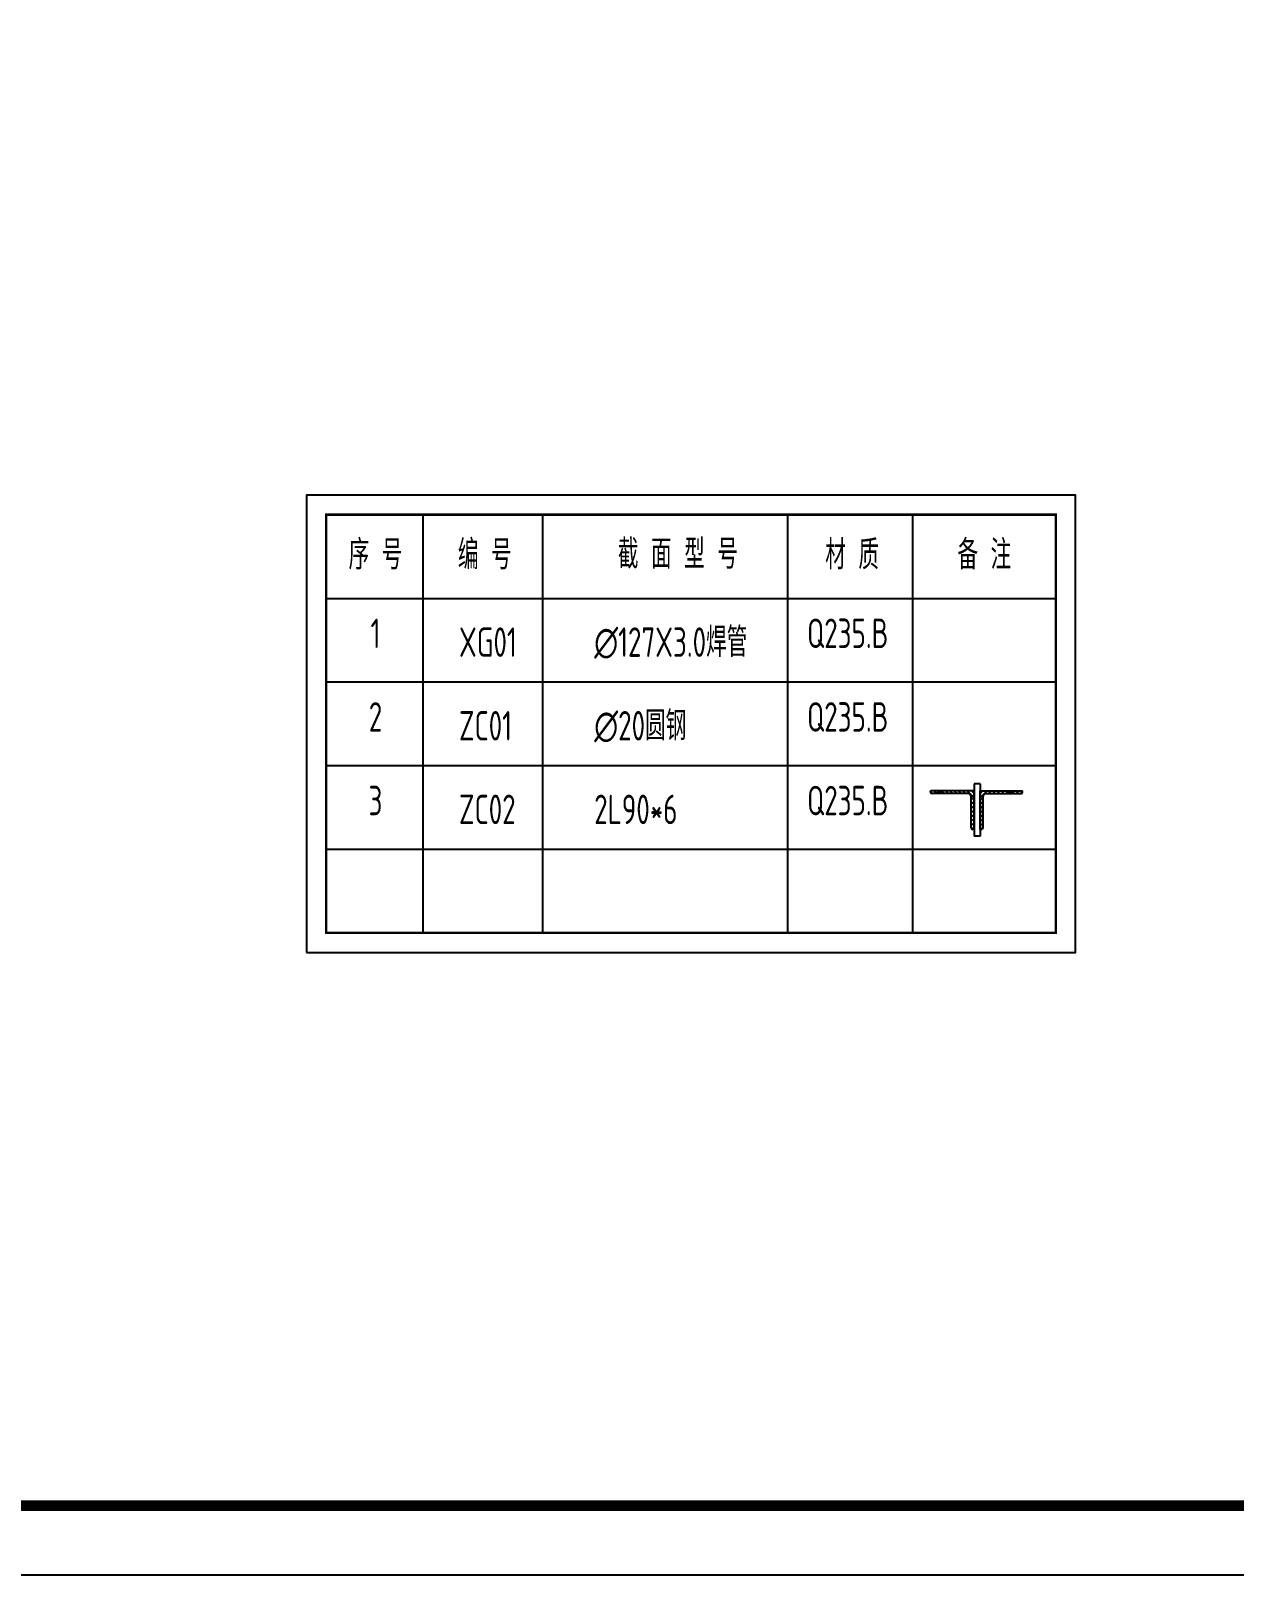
# Model space of a CAD drawing. Extents: x 180850 to 1399066, y 48356 to 327880.
# Drawn here: x 872224 to 896719, y 136382 to 167824 of the extents above; entities that cross this region are included whole.
import ezdxf
from ezdxf.enums import TextEntityAlignment as Align

# ---------------------------------------------------------------- set-up
doc = ezdxf.new("R2010")
doc.units = 0
doc.header["$LTSCALE"] = 1000
for name, color, linetype in [('AXIS', 3, 'Continuous'), ('PUB_TITLE', 4, 'Continuous'), ('S', 2, 'Continuous'), ('TEXT', 7, 'Continuous')]:
    doc.layers.add(name, color=color, linetype=linetype)
doc.styles.add('TSSD_Label', font='tssdeng.shx', dxfattribs={"width": 0.7, "bigfont": 'hztxt.shx'})

msp = doc.modelspace()

# ---------------------------------------------------------------- linework, layer by layer
at = {"layer": 'AXIS'}
for p, q in [((880201.9, 157973.06), (880201.9, 149458.94)), ((882636.48, 157973.06), (882636.48, 149458.94)), ((887623.85, 157973.06), (887623.85, 149458.94)), ((890173.38, 157973.06), (890173.38, 149458.94)), ((878232.82, 156270.24), (893087.69, 156270.24)), ((878232.82, 156270.24), (893087.69, 156270.24)), ((878232.82, 154567.42), (893087.69, 154567.42)), ((878232.82, 154567.42), (893087.69, 154567.42)), ((878232.82, 152864.59), (893087.69, 152864.59)), ((878232.82, 152864.59), (893087.69, 152864.59)), ((878232.82, 152864.59), (893087.69, 152864.59)), ((878232.82, 151161.77), (893087.69, 151161.77))]:
    msp.add_line(p, q, dxfattribs=at)
msp.add_lwpolyline([(877832.82, 149058.94), (893487.69, 149058.94), (893487.69, 158373.06), (877832.82, 158373.06)], close=True, dxfattribs=at)
at = {"layer": 'AXIS', "const_width": 50}
msp.add_lwpolyline([(878232.82, 149458.94), (893087.69, 149458.94), (893087.69, 157973.06), (878232.82, 157973.06)], close=True, dxfattribs=at)
at = {"layer": 'PUB_TITLE'}
msp.add_lwpolyline([(797005.45, 220381.89), (915934.63, 220381.89), (915934.63, 136381.97), (797005.45, 136381.97)], close=True, dxfattribs=at)
at = {"layer": 'PUB_TITLE', "const_width": 212.12}
msp.add_lwpolyline([(800540.8, 137796.11), (800540.8, 218967.75), (914520.49, 218967.75), (914520.49, 137796.11)], close=True, dxfattribs=at)
at = {"layer": 'S'}
for p, q in [((891426.25, 152353.49), (890539.43, 152353.49)), ((890539.43, 152323.96), (890539.43, 152353.49)), ((890539.43, 152336.65), (890581.65, 152294.43)), ((891308.12, 152294.43), (890568.96, 152294.43)), ((890609.59, 152353.49), (890668.66, 152294.43)), ((890783.61, 152353.49), (890645.99, 152294.43)), ((890673.93, 152353.49), (890732.99, 152294.43)), ((890696.6, 152353.49), (890755.66, 152294.43)), ((890760.94, 152353.49), (890820, 152294.43)), ((890847.95, 152353.49), (890907.01, 152294.43)), ((890934.95, 152353.49), (890994.02, 152294.43)), ((891021.96, 152353.49), (891081.02, 152294.43)), ((891108.97, 152353.49), (891168.03, 152294.43)), ((891195.98, 152353.49), (891255.04, 152294.43)), ((891282.98, 152353.49), (891426.25, 152210.23)), ((891367.19, 151595.52), (891367.19, 152235.37)), ((891367.19, 152217.26), (891426.25, 152158.2)), ((891369.99, 152353.49), (891429.05, 152294.43)), ((891549.19, 152492.15), (891426.25, 152492.15)), ((891426.25, 152492.15), (891426.25, 151426.37)), ((891426.25, 151565.99), (891426.25, 152353.49)), ((891605.45, 152353.49), (891546.39, 152294.43)), ((891549.19, 152492.15), (891549.19, 151426.37)), ((891549.19, 151565.99), (891549.19, 152353.49)), ((891549.19, 152353.49), (892413.82, 152353.49)), ((891692.46, 152353.49), (891549.19, 152210.23)), ((891608.25, 152217.26), (891549.19, 152158.2)), ((891608.25, 151595.52), (891608.25, 152235.37)), ((891667.31, 152294.43), (892384.29, 152294.43)), ((891779.46, 152353.49), (891720.4, 152294.43)), ((891866.47, 152353.49), (891807.41, 152294.43)), ((891953.48, 152353.49), (891894.42, 152294.43)), ((892040.49, 152353.49), (891981.42, 152294.43)), ((892127.49, 152353.49), (892068.43, 152294.43)), ((892082.63, 152353.49), (892242.45, 152294.43)), ((892169.64, 152353.49), (892110.58, 152294.43)), ((892214.5, 152353.49), (892155.44, 152294.43)), ((892256.65, 152353.49), (892197.59, 152294.43)), ((892343.66, 152353.49), (892284.59, 152294.43)), ((892413.82, 152336.65), (892371.6, 152294.43)), ((892413.82, 152323.96), (892413.82, 152353.49)), ((891367.19, 152130.25), (891426.25, 152071.19)), ((891367.19, 152043.25), (891426.25, 151984.19)), ((891367.19, 151956.24), (891426.25, 151897.18)), ((891367.19, 151869.23), (891426.25, 151810.17)), ((891608.25, 152130.25), (891549.19, 152071.19)), ((891608.25, 152043.25), (891549.19, 151984.19)), ((891608.25, 151956.24), (891549.19, 151897.18)), ((891608.25, 151869.23), (891549.19, 151810.17)), ((891367.19, 151782.23), (891426.25, 151723.16)), ((891367.19, 151695.22), (891426.25, 151636.16)), ((891367.19, 151608.21), (891409.4, 151565.99)), ((891426.25, 151565.99), (891396.72, 151565.99)), ((891608.25, 151782.23), (891549.19, 151723.16)), ((891608.25, 151695.22), (891549.19, 151636.16)), ((891549.19, 151565.99), (891578.72, 151565.99)), ((891608.25, 151608.21), (891566.03, 151565.99)), ((891549.19, 151426.37), (891426.25, 151426.37))]:
    msp.add_line(p, q, dxfattribs=at)
for centre, radius, start, end in [((890568.96, 152323.96), 29.53, 180, 270), ((891308.12, 152235.37), 59.06, 0, 90), ((891667.31, 152235.37), 59.06, 90, 180), ((892384.29, 152323.96), 29.53, 270, 0), ((891396.72, 151595.52), 29.53, 180, 270), ((891578.72, 151595.52), 29.53, 270, 0)]:
    msp.add_arc(centre, radius, start, end, dxfattribs=at)

# ---------------------------------------------------------------- texts
at = {"layer": 'TEXT', "style": 'TSSD_Label', "width": 0.7}
for s, p in [('编 号', (881463.55, 156678.95)), ('截 面 型 号', (885395.3, 156691.47)), ('序 号', (879239.37, 156678.95)), ('材 质', (888942.31, 156678.95)), ('备 注', (891634, 156678.95)), ('1', (879239.37, 155078.62)), ('Q235.B', (888853.07, 155078.62)), ('2', (879239.37, 153375.8)), ('Q235.B', (888853.07, 153375.8)), ('3', (879239.37, 151672.97)), ('Q235.B', (888853.07, 151672.97))]:
    msp.add_text(s, height=600, dxfattribs=at).set_placement(p, align=Align.BOTTOM_CENTER)
for s, p in [('XG01', (880939.24, 155078.62)), ('∅127X3.0焊管', (883691.98, 155078.62)), ('ZC01', (880939.24, 153375.8)), ('∅20圆钢', (883691.98, 153375.8)), ('ZC02', (880939.24, 151672.97)), ('2L90*6', (883691.98, 151672.97))]:
    msp.add_text(s, height=600, dxfattribs=at).set_placement(p)

doc.saveas('drawing.dxf')
